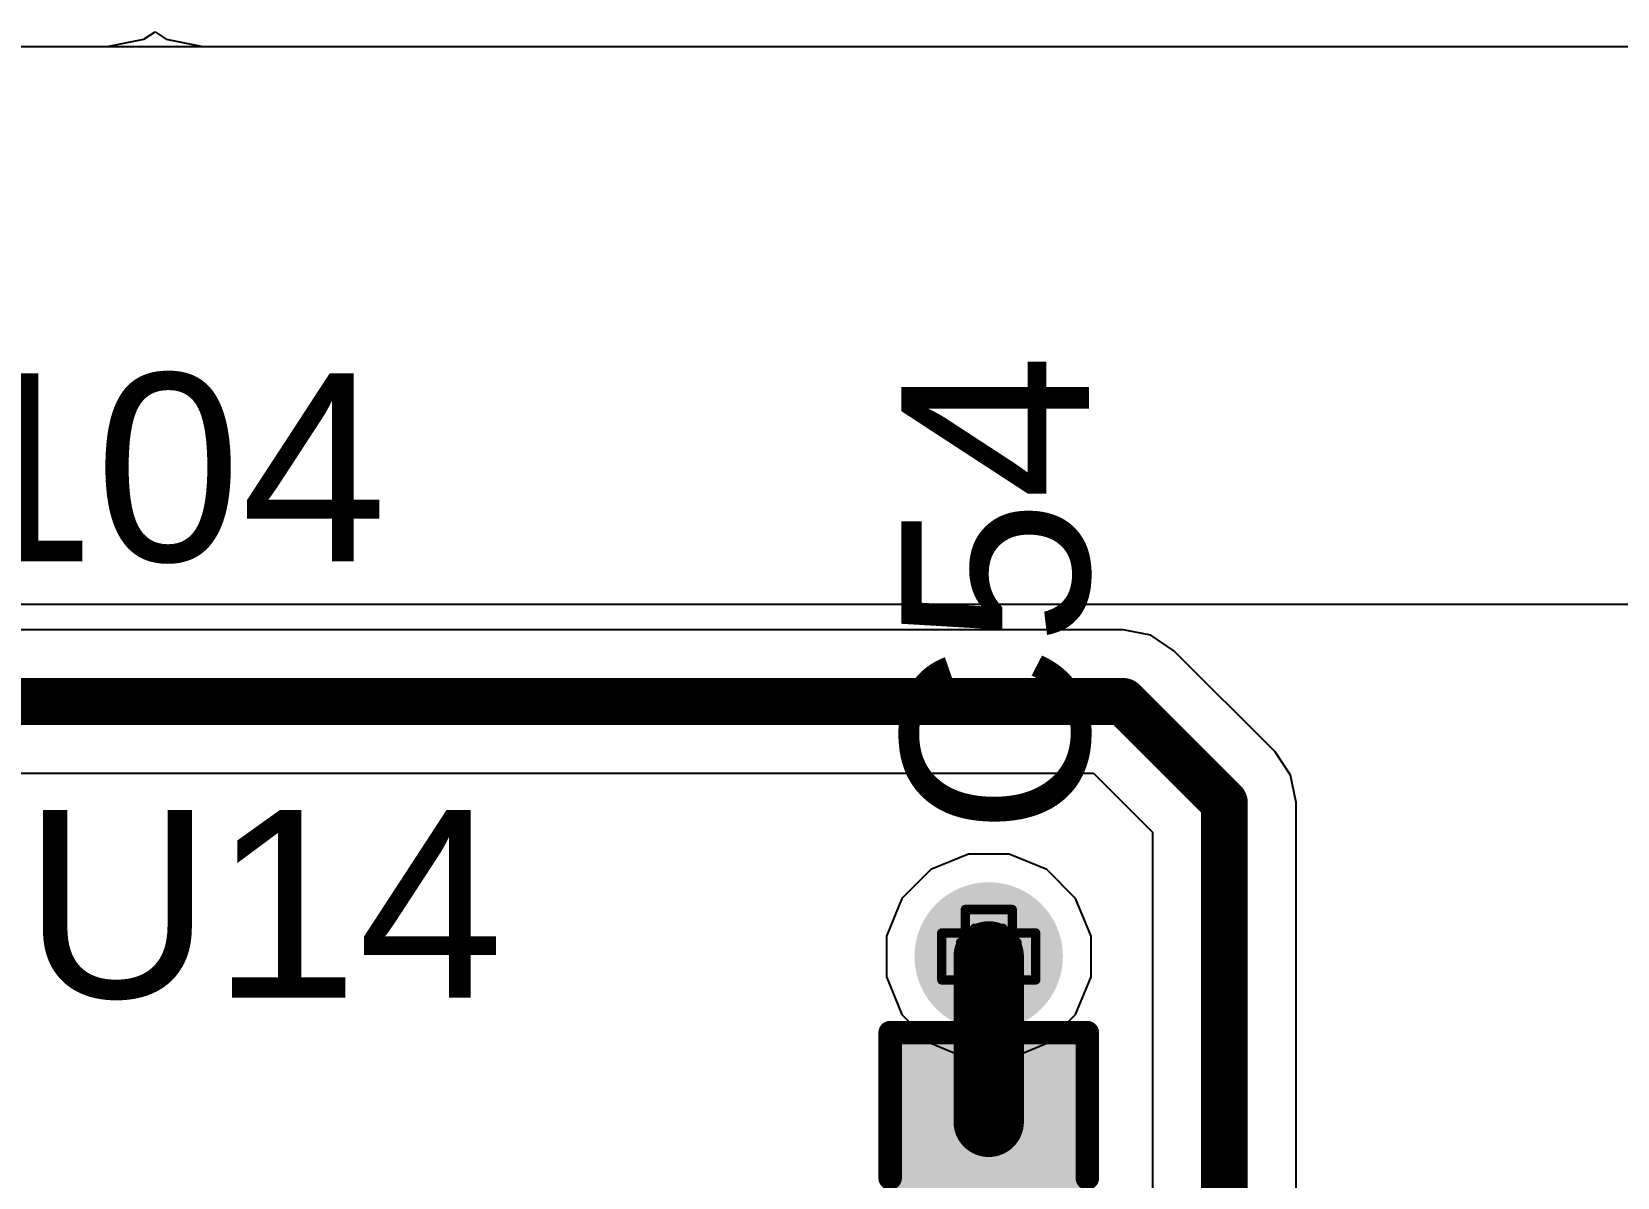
# Model space of a CAD drawing. Header units: inches. Extents: x -3 to 5259, y -3 to 5282.
# Drawn here: x 92.3 to 100.88, y 26 to 32.2 of the extents above; entities that cross this region are included whole.
import ezdxf

# ---------------------------------------------------------------- set-up
doc = ezdxf.new("R2010")
doc.units = ezdxf.units.IN
for name, color, linetype in [('Bottom Layer', 5, 'Continuous'), ('Bottom Solder', 6, 'Continuous'), ('Drill Drawing', 1, 'Continuous'), ('Layer 1', 16, 'Continuous'), ('Layer 2', 76, 'Continuous'), ('Top Layer', 1, 'Continuous'), ('Top Overlay', 2, 'Continuous'), ('Top Paste', 8, 'Continuous'), ('Top Solder', 216, 'Continuous'), ('Via Holes', 16, 'Continuous')]:
    doc.layers.add(name, color=color, linetype=linetype)
doc.styles.add('Arial', font='', dxfattribs={"height": 0.2})
doc.styles.get('Arial').set_extended_font_data('Arial')

# ---------------------------------------------------------------- blocks, each defined once
blk = doc.blocks.new('C___0603_230')
at = {"layer": 'Top Layer'}
for points in [[(-0.3809999999999999, 0.4445), (-0.3809999999999999, -0.4445), (-1.143, -0.4445), (-1.143, 0.4445)], [(1.143, 0.4445), (1.143, -0.4445), (0.3809999999999999, -0.4445), (0.3809999999999999, 0.4445)]]:
    blk.add_hatch(color=1, dxfattribs=at).paths.add_polyline_path(points)
at = {"layer": 'Top Paste'}
for points in [[(-0.3809999999999999, 0.4445), (-0.3809999999999999, -0.4445), (-1.143, -0.4445), (-1.143, 0.4445)], [(1.143, 0.4445), (1.143, -0.4445), (0.3809999999999999, -0.4445), (0.3809999999999999, 0.4445)]]:
    blk.add_hatch(color=8, dxfattribs=at).paths.add_polyline_path(points)
at = {"layer": 'Top Solder'}
for points in [[(-0.3210001199999999, 0.50449988), (-0.3210001199999999, -0.50449988), (-1.20299988, -0.50449988), (-1.20299988, 0.50449988)], [(1.20299988, 0.50449988), (1.20299988, -0.50449988), (0.3210001199999999, -0.50449988), (0.3210001199999999, 0.50449988)]]:
    blk.add_hatch(color=216, dxfattribs=at).paths.add_polyline_path(points)
at = {"layer": 'Top Overlay'}
for points in [[(-1.2446, 0.5334, 0.127, 0.127, 0), (-0.4571999999999999, 0.5334, 0.127, 0.127, 0)], [(-1.2446, 0.5334, 0.127, 0.127, 0), (-1.2446, -0.5334, 0.127, 0.127, 0)], [(0.4571999999999999, 0.5334, 0.127, 0.127, 0), (1.2446, 0.5334, 0.127, 0.127, 0)], [(1.2446, 0.5334, 0.127, 0.127, 0), (1.2446, -0.5334, 0.127, 0.127, 0)], [(-1.2446, -0.5334, 0.127, 0.127, 0), (-0.4571999999999999, -0.5334, 0.127, 0.127, 0)], [(0.4571999999999999, -0.5334, 0.127, 0.127, 0), (1.2446, -0.5334, 0.127, 0.127, 0)]]:
    blk.add_lwpolyline(points, format="xyseb", dxfattribs=at)
for points in [[(-1.27635, 0.5334, 0.0635, 0.0635, 1), (-1.21285, 0.5334, 0.0635, 0.0635, 1)], [(-1.27635, 0.5334, 0.0635, 0.0635, 1), (-1.21285, 0.5334, 0.0635, 0.0635, 1)], [(-0.4889499999999999, 0.5334, 0.0635, 0.0635, 1), (-0.42545, 0.5334, 0.0635, 0.0635, 1)], [(0.42545, 0.5334, 0.0635, 0.0635, 1), (0.4889499999999999, 0.5334, 0.0635, 0.0635, 1)], [(1.21285, 0.5334, 0.0635, 0.0635, 1), (1.27635, 0.5334, 0.0635, 0.0635, 1)], [(1.21285, 0.5334, 0.0635, 0.0635, 1), (1.27635, 0.5334, 0.0635, 0.0635, 1)], [(-1.27635, -0.5334, 0.0635, 0.0635, 1), (-1.21285, -0.5334, 0.0635, 0.0635, 1)], [(-1.27635, -0.5334, 0.0635, 0.0635, 1), (-1.21285, -0.5334, 0.0635, 0.0635, 1)], [(-0.4889499999999999, -0.5334, 0.0635, 0.0635, 1), (-0.42545, -0.5334, 0.0635, 0.0635, 1)], [(0.42545, -0.5334, 0.0635, 0.0635, 1), (0.4889499999999999, -0.5334, 0.0635, 0.0635, 1)], [(1.21285, -0.5334, 0.0635, 0.0635, 1), (1.27635, -0.5334, 0.0635, 0.0635, 1)], [(1.21285, -0.5334, 0.0635, 0.0635, 1), (1.27635, -0.5334, 0.0635, 0.0635, 1)]]:
    blk.add_lwpolyline(points, format="xyseb", close=True, dxfattribs=at)

msp = doc.modelspace()

# ---------------------------------------------------------------- hatches: boundary and pattern name
at = {"layer": 'Bottom Layer'}
h = msp.add_hatch(color=5, dxfattribs=at)
edge = h.paths.add_edge_path()
edge.add_arc((97.48041464, 27.19817776), 0.2999994, 0, 360)
at = {"layer": 'Bottom Solder'}
h = msp.add_hatch(color=6, dxfattribs=at)
edge = h.paths.add_edge_path()
edge.add_arc((97.48041464, 27.19817776), 0.4015993999999999, 0, 360)
at = {"layer": 'Layer 1'}
h = msp.add_hatch(color=16, dxfattribs=at)
edge = h.paths.add_edge_path()
edge.add_arc((97.48041464, 27.19817776), 0.2999994, 0, 360)
at = {"layer": 'Layer 2'}
h = msp.add_hatch(color=76, dxfattribs=at)
edge = h.paths.add_edge_path()
edge.add_arc((97.48041464, 27.19817776), 0.2999994, 0, 360)
at = {"layer": 'Top Layer'}
h = msp.add_hatch(color=1, dxfattribs=at)
edge = h.paths.add_edge_path()
edge.add_arc((97.48041464, 27.19817776), 0.2999994, 0, 360)
at = {"layer": 'Top Solder'}
h = msp.add_hatch(color=216, dxfattribs=at)
edge = h.paths.add_edge_path()
edge.add_arc((97.48041464, 27.19817776), 0.4015993999999999, 0, 360)
at = {"layer": 'Via Holes'}
h = msp.add_hatch(color=7, dxfattribs=at)
edge = h.paths.add_edge_path()
edge.add_arc((97.48041464, 27.19817776), 0.1499997, 0, 360)

# ---------------------------------------------------------------- linework, layer by layer
at = {"layer": 'Bottom Layer'}
msp.add_line((75.69946506, 29.10455698), (114.808, 29.10455698), dxfattribs=at)
at = {"layer": 'Drill Drawing'}
for points in [[(97.35341464, 27.32517776, 0.0508, 0.0508, 0), (97.35341464, 27.45217776, 0.0508, 0.0508, 0)], [(97.35341464, 27.45217776, 0.0508, 0.0508, 0), (97.60741464, 27.45217776, 0.0508, 0.0508, 0)], [(97.60741464, 27.32517776, 0.0508, 0.0508, 0), (97.60741464, 27.45217776, 0.0508, 0.0508, 0)], [(97.40421463999999, 27.27437776, 0.0508, 0.0508, 0), (97.40421463999999, 27.35057776, 0.0508, 0.0508, 0)], [(97.40421463999999, 27.35057776, 0.0508, 0.0508, 0), (97.55661463999999, 27.35057776, 0.0508, 0.0508, 0)], [(97.55661463999999, 27.27437776, 0.0508, 0.0508, 0), (97.55661463999999, 27.35057776, 0.0508, 0.0508, 0)], [(97.22641463999999, 27.07117776, 0.0508, 0.0508, 0), (97.22641463999999, 27.32517776, 0.0508, 0.0508, 0)], [(97.22641463999999, 27.32517776, 0.0508, 0.0508, 0), (97.35341464, 27.32517776, 0.0508, 0.0508, 0)], [(97.32801463999999, 27.12197776, 0.0508, 0.0508, 0), (97.32801463999999, 27.27437776, 0.0508, 0.0508, 0)], [(97.32801463999999, 27.27437776, 0.0508, 0.0508, 0), (97.40421463999999, 27.27437776, 0.0508, 0.0508, 0)], [(97.55661463999999, 27.27437776, 0.0508, 0.0508, 0), (97.63281463999999, 27.27437776, 0.0508, 0.0508, 0)], [(97.60741464, 27.32517776, 0.0508, 0.0508, 0), (97.73441464, 27.32517776, 0.0508, 0.0508, 0)], [(97.63281463999999, 27.12197776, 0.0508, 0.0508, 0), (97.63281463999999, 27.27437776, 0.0508, 0.0508, 0)], [(97.73441464, 27.07117776, 0.0508, 0.0508, 0), (97.73441464, 27.32517776, 0.0508, 0.0508, 0)], [(97.32801463999999, 27.12197776, 0.0508, 0.0508, 0), (97.40421463999999, 27.12197776, 0.0508, 0.0508, 0)], [(97.40421463999999, 27.04577776, 0.0508, 0.0508, 0), (97.40421463999999, 27.12197776, 0.0508, 0.0508, 0)], [(97.55661463999999, 27.12197776, 0.0508, 0.0508, 0), (97.63281463999999, 27.12197776, 0.0508, 0.0508, 0)], [(97.55661463999999, 27.04577776, 0.0508, 0.0508, 0), (97.55661463999999, 27.12197776, 0.0508, 0.0508, 0)], [(97.22641463999999, 27.07117776, 0.0508, 0.0508, 0), (97.35341464, 27.07117776, 0.0508, 0.0508, 0)], [(97.35341464, 26.94417776, 0.0508, 0.0508, 0), (97.35341464, 27.07117776, 0.0508, 0.0508, 0)], [(97.40421463999999, 27.04577776, 0.0508, 0.0508, 0), (97.55661463999999, 27.04577776, 0.0508, 0.0508, 0)], [(97.60741464, 27.07117776, 0.0508, 0.0508, 0), (97.73441464, 27.07117776, 0.0508, 0.0508, 0)], [(97.60741464, 26.94417776, 0.0508, 0.0508, 0), (97.60741464, 27.07117776, 0.0508, 0.0508, 0)], [(97.35341464, 26.94417776, 0.0508, 0.0508, 0), (97.60741464, 26.94417776, 0.0508, 0.0508, 0)]]:
    msp.add_lwpolyline(points, format="xyseb", dxfattribs=at)
for points in [[(97.34071464, 27.45217776, 0.0254, 0.0254, 1), (97.36611463999999, 27.45217776, 0.0254, 0.0254, 1)], [(97.34071464, 27.45217776, 0.0254, 0.0254, 1), (97.36611463999999, 27.45217776, 0.0254, 0.0254, 1)], [(97.59471463999999, 27.45217776, 0.0254, 0.0254, 1), (97.62011464, 27.45217776, 0.0254, 0.0254, 1)], [(97.59471463999999, 27.45217776, 0.0254, 0.0254, 1), (97.62011464, 27.45217776, 0.0254, 0.0254, 1)], [(97.39151464, 27.35057776, 0.0254, 0.0254, 1), (97.41691463999999, 27.35057776, 0.0254, 0.0254, 1)], [(97.39151464, 27.35057776, 0.0254, 0.0254, 1), (97.41691463999999, 27.35057776, 0.0254, 0.0254, 1)], [(97.54391464, 27.35057776, 0.0254, 0.0254, 1), (97.56931464, 27.35057776, 0.0254, 0.0254, 1)], [(97.54391464, 27.35057776, 0.0254, 0.0254, 1), (97.56931464, 27.35057776, 0.0254, 0.0254, 1)], [(97.21371463999999, 27.32517776, 0.0254, 0.0254, 1), (97.23911464, 27.32517776, 0.0254, 0.0254, 1)], [(97.21371463999999, 27.32517776, 0.0254, 0.0254, 1), (97.23911464, 27.32517776, 0.0254, 0.0254, 1)], [(97.31531464, 27.27437776, 0.0254, 0.0254, 1), (97.34071464, 27.27437776, 0.0254, 0.0254, 1)], [(97.31531464, 27.27437776, 0.0254, 0.0254, 1), (97.34071464, 27.27437776, 0.0254, 0.0254, 1)], [(97.34071464, 27.32517776, 0.0254, 0.0254, 1), (97.36611463999999, 27.32517776, 0.0254, 0.0254, 1)], [(97.34071464, 27.32517776, 0.0254, 0.0254, 1), (97.36611463999999, 27.32517776, 0.0254, 0.0254, 1)], [(97.39151464, 27.27437776, 0.0254, 0.0254, 1), (97.41691463999999, 27.27437776, 0.0254, 0.0254, 1)], [(97.39151464, 27.27437776, 0.0254, 0.0254, 1), (97.41691463999999, 27.27437776, 0.0254, 0.0254, 1)], [(97.54391464, 27.27437776, 0.0254, 0.0254, 1), (97.56931464, 27.27437776, 0.0254, 0.0254, 1)], [(97.54391464, 27.27437776, 0.0254, 0.0254, 1), (97.56931464, 27.27437776, 0.0254, 0.0254, 1)], [(97.59471463999999, 27.32517776, 0.0254, 0.0254, 1), (97.62011464, 27.32517776, 0.0254, 0.0254, 1)], [(97.59471463999999, 27.32517776, 0.0254, 0.0254, 1), (97.62011464, 27.32517776, 0.0254, 0.0254, 1)], [(97.62011464, 27.27437776, 0.0254, 0.0254, 1), (97.64551464, 27.27437776, 0.0254, 0.0254, 1)], [(97.62011464, 27.27437776, 0.0254, 0.0254, 1), (97.64551464, 27.27437776, 0.0254, 0.0254, 1)], [(97.72171463999999, 27.32517776, 0.0254, 0.0254, 1), (97.74711463999999, 27.32517776, 0.0254, 0.0254, 1)], [(97.72171463999999, 27.32517776, 0.0254, 0.0254, 1), (97.74711463999999, 27.32517776, 0.0254, 0.0254, 1)], [(97.31531464, 27.12197776, 0.0254, 0.0254, 1), (97.34071464, 27.12197776, 0.0254, 0.0254, 1)], [(97.31531464, 27.12197776, 0.0254, 0.0254, 1), (97.34071464, 27.12197776, 0.0254, 0.0254, 1)], [(97.39151464, 27.12197776, 0.0254, 0.0254, 1), (97.41691463999999, 27.12197776, 0.0254, 0.0254, 1)], [(97.39151464, 27.12197776, 0.0254, 0.0254, 1), (97.41691463999999, 27.12197776, 0.0254, 0.0254, 1)], [(97.54391464, 27.12197776, 0.0254, 0.0254, 1), (97.56931464, 27.12197776, 0.0254, 0.0254, 1)], [(97.54391464, 27.12197776, 0.0254, 0.0254, 1), (97.56931464, 27.12197776, 0.0254, 0.0254, 1)], [(97.62011464, 27.12197776, 0.0254, 0.0254, 1), (97.64551464, 27.12197776, 0.0254, 0.0254, 1)], [(97.62011464, 27.12197776, 0.0254, 0.0254, 1), (97.64551464, 27.12197776, 0.0254, 0.0254, 1)], [(97.21371463999999, 27.07117776, 0.0254, 0.0254, 1), (97.23911464, 27.07117776, 0.0254, 0.0254, 1)], [(97.21371463999999, 27.07117776, 0.0254, 0.0254, 1), (97.23911464, 27.07117776, 0.0254, 0.0254, 1)], [(97.34071464, 27.07117776, 0.0254, 0.0254, 1), (97.36611463999999, 27.07117776, 0.0254, 0.0254, 1)], [(97.34071464, 27.07117776, 0.0254, 0.0254, 1), (97.36611463999999, 27.07117776, 0.0254, 0.0254, 1)], [(97.39151464, 27.04577776, 0.0254, 0.0254, 1), (97.41691463999999, 27.04577776, 0.0254, 0.0254, 1)], [(97.39151464, 27.04577776, 0.0254, 0.0254, 1), (97.41691463999999, 27.04577776, 0.0254, 0.0254, 1)], [(97.54391464, 27.04577776, 0.0254, 0.0254, 1), (97.56931464, 27.04577776, 0.0254, 0.0254, 1)], [(97.54391464, 27.04577776, 0.0254, 0.0254, 1), (97.56931464, 27.04577776, 0.0254, 0.0254, 1)], [(97.59471463999999, 27.07117776, 0.0254, 0.0254, 1), (97.62011464, 27.07117776, 0.0254, 0.0254, 1)], [(97.59471463999999, 27.07117776, 0.0254, 0.0254, 1), (97.62011464, 27.07117776, 0.0254, 0.0254, 1)], [(97.72171463999999, 27.07117776, 0.0254, 0.0254, 1), (97.74711463999999, 27.07117776, 0.0254, 0.0254, 1)], [(97.72171463999999, 27.07117776, 0.0254, 0.0254, 1), (97.74711463999999, 27.07117776, 0.0254, 0.0254, 1)], [(97.34071464, 26.94417776, 0.0254, 0.0254, 1), (97.36611463999999, 26.94417776, 0.0254, 0.0254, 1)], [(97.34071464, 26.94417776, 0.0254, 0.0254, 1), (97.36611463999999, 26.94417776, 0.0254, 0.0254, 1)], [(97.59471463999999, 26.94417776, 0.0254, 0.0254, 1), (97.62011464, 26.94417776, 0.0254, 0.0254, 1)], [(97.59471463999999, 26.94417776, 0.0254, 0.0254, 1), (97.62011464, 26.94417776, 0.0254, 0.0254, 1)]]:
    msp.add_lwpolyline(points, format="xyseb", close=True, dxfattribs=at)
at = {"layer": 'Layer 2'}
for p, q in [((98.20805351999999, 28.96624636), (89.02961619999999, 28.96624636)), ((98.3567121, 28.93667568), (98.20805351999999, 28.96624636)), ((98.48273927999999, 28.85246706), (98.3567121, 28.93667568)), ((99.0298883, 28.30532058), (98.48273927999999, 28.85246706)), ((99.11409438, 28.1792934), (99.0298883, 28.30532058)), ((87.9375305, 28.18931624), (98.04714706, 28.18931624)), ((98.04714706, 28.18931624), (98.36673493999999, 27.86972582)), ((99.14366505999999, 28.03063482), (99.11409438, 28.1792934)), ((99.14366505999999, 24.07378472), (99.14366505999999, 28.03063482)), ((98.36673493999999, 27.86972582), (98.36673493999999, 24.07378472)), ((97.37021673999999, 27.75217716), (97.16660018, 27.66783646)), ((97.59061254, 27.75217716), (97.37021673999999, 27.75217716)), ((97.7942291, 27.66783646), (97.59061254, 27.75217716)), ((97.16660018, 27.66783646), (97.01075594, 27.51199222)), ((97.95007334, 27.51199222), (97.7942291, 27.66783646)), ((97.01075594, 27.51199222), (96.92641524, 27.30837566)), ((98.03441403999999, 27.30837566), (97.95007334, 27.51199222)), ((96.92641524, 27.30837566), (96.92641524, 27.08797986)), ((98.03441403999999, 27.08797986), (98.03441403999999, 27.30837566)), ((96.92641524, 27.08797986), (97.01075594, 26.8843633)), ((97.95007334, 26.8843633), (98.03441403999999, 27.08797986)), ((97.01075594, 26.8843633), (97.16660018, 26.72851906)), ((97.7942291, 26.72851906), (97.95007334, 26.8843633)), ((97.16660018, 26.72851906), (97.37021673999999, 26.64417836)), ((97.59061254, 26.64417836), (97.7942291, 26.72851906)), ((97.37021673999999, 26.64417836), (97.59061254, 26.64417836))]:
    msp.add_line(p, q, dxfattribs=at)
for points in [[(66.90386162, 28.5777813, 0.254, 0.254, 0), (98.20805351999999, 28.5777813, 0.254, 0.254, 0)], [(98.20805351999999, 28.5777813, 0.254, 0.254, 0), (98.75519999999999, 28.03063482, 0.254, 0.254, 0)], [(98.75519999999999, 23.67877662, 0.254, 0.254, 0), (98.75519999999999, 28.03063482, 0.254, 0.254, 0)]]:
    msp.add_lwpolyline(points, format="xyseb", dxfattribs=at)
for points in [[(98.14455351999999, 28.5777813, 0.127, 0.127, 1), (98.27155352, 28.5777813, 0.127, 0.127, 1)], [(98.14455351999999, 28.5777813, 0.127, 0.127, 1), (98.27155352, 28.5777813, 0.127, 0.127, 1)], [(98.6917, 28.03063482, 0.127, 0.127, 1), (98.81869999999999, 28.03063482, 0.127, 0.127, 1)], [(98.6917, 28.03063482, 0.127, 0.127, 1), (98.81869999999999, 28.03063482, 0.127, 0.127, 1)]]:
    msp.add_lwpolyline(points, format="xyseb", close=True, dxfattribs=at)
at = {"layer": 'Top Layer'}
for p, q in [((92.90821143999999, 32.16183305999999), (92.96907746, 32.20250354)), ((92.96907746, 32.20250354), (93.02974028, 32.16197021999999)), ((86.45735565999999, 32.12240718), (92.71, 32.12240718)), ((86.45735565999999, 32.12240718), (92.71, 32.12240718)), ((92.71, 32.12240718), (92.90821143999999, 32.16183305999999)), ((92.71, 32.12240718), (92.71068833999999, 32.12254434)), ((92.71068833999999, 32.12254434), (105.25336836, 32.12254434)), ((93.02974028, 32.16197021999999), (93.22795172, 32.12254434)), ((93.22795172, 32.12254434), (105.25336836, 32.12254434))]:
    msp.add_line(p, q, dxfattribs=at)
msp.add_lwpolyline([(97.48041464, 26.30320114, 0.3809999999999999, 0.3809999999999999, 0), (97.48041464, 27.19817776, 0.3809999999999999, 0.3809999999999999, 0)], format="xyseb", dxfattribs=at)
for points in [[(97.38516464, 27.19817776, 0.1905, 0.1905, 1), (97.57566463999999, 27.19817776, 0.1905, 0.1905, 1)], [(97.38516464, 26.30320114, 0.1905, 0.1905, 1), (97.57566463999999, 26.30320114, 0.1905, 0.1905, 1)]]:
    msp.add_lwpolyline(points, format="xyseb", close=True, dxfattribs=at)

# ---------------------------------------------------------------- block references
at = {"rotation": 90}
msp.add_blockref('C___0603_230', (97.48041464, 25.54120114), dxfattribs=at)

# ---------------------------------------------------------------- texts
at = {"layer": 'Top Overlay', "style": 'Arial'}
msp.add_text('C54', height=1.016, rotation=90, dxfattribs=at).set_placement((98.02276051999999, 27.85577106))
for s, p in [('R104', (90.83097403999999, 29.3371651)), ('U14', (92.25321147999999, 26.9749651))]:
    msp.add_text(s, height=1.016, dxfattribs=at).set_placement(p)

doc.saveas('drawing.dxf')
